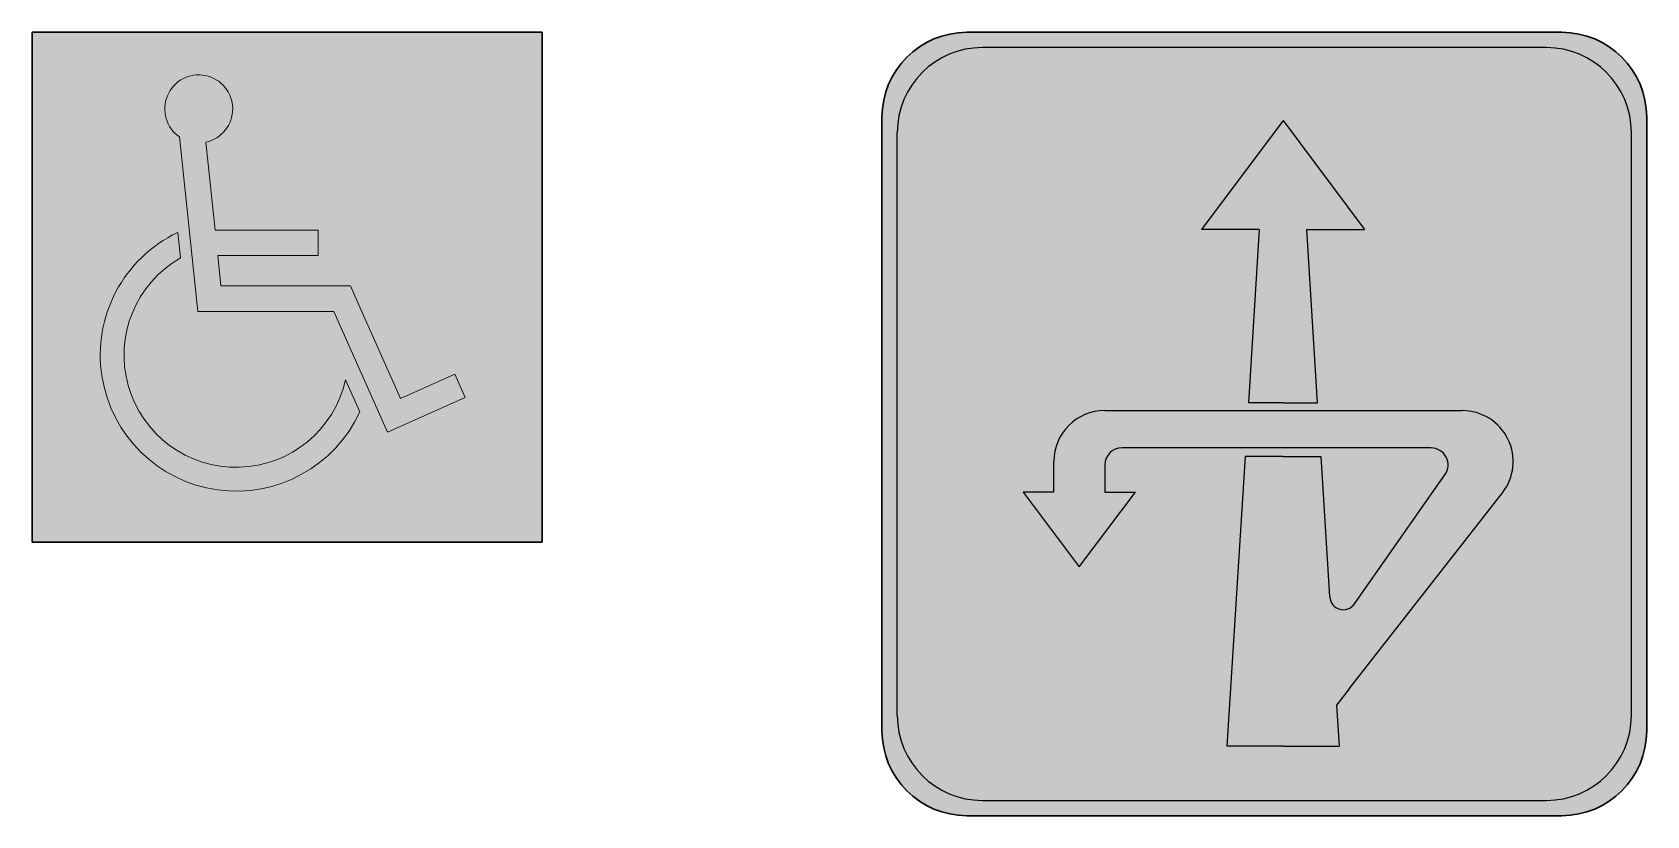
# Model space of a CAD drawing. Header units: millimetres. Extents: x 300 to 775, y 271 to 501.
import ezdxf

# ---------------------------------------------------------------- set-up
doc = ezdxf.new("R2010")
doc.units = ezdxf.units.MM

msp = doc.modelspace()

# ---------------------------------------------------------------- hatches: boundary and pattern name
h = msp.add_hatch(color=5)
h.paths.add_polyline_path([(300.07, 501.39), (300.07, 351.39), (450.07, 351.39), (450.07, 501.39)])
h.paths.add_polyline_path([(351.12, 469.07), (353.84, 443.19), (384.22, 443.19), (384.22, 435.69), (354.63, 435.69), (355.57, 426.74), (393.67, 426.74), (395.68, 422.24), (408.41, 393.64), (424.39, 400.76), (427.44, 393.91), (404.6, 383.74), (388.82, 419.19), (348.82, 419.19), (343.42, 470.59, -4.891346)], flags=16)
h.paths.add_polyline_path([(342.85, 442.49), (343.64, 435, 1.532072), (392.27, 399.15), (396.45, 389.76, -1.427289)], flags=16)
at = {"true_color": 0xffffff}
h = msp.add_hatch(color=7, dxfattribs=at)
h.dxf.hatch_style = 1
h.paths.add_polyline_path([(750.07, 501.39), (668.07, 501.39), (575.07, 501.39, 0.414214), (550.07, 476.39), (550.07, 295.89, 0.414214), (575.07, 270.89), (750.07, 270.89, 0.414214), (775.07, 295.89), (775.07, 476.39, 0.414214)])
h.paths.add_polyline_path([(579.57, 496.89), (745.57, 496.89, -0.414214), (770.57, 471.89), (770.57, 300.39, -0.414214), (745.57, 275.39), (579.57, 275.39, -0.414214), (554.57, 300.39), (554.57, 471.89, -0.414214)], flags=16)
h.paths.add_polyline_path([(644.07, 443.39), (668.07, 475.39), (692.07, 443.39), (675.07, 443.39), (678.26, 392.39), (668.07, 392.39), (657.89, 392.39), (661.07, 443.39)], flags=0)
h.paths.add_polyline_path([(615.63, 390.09), (668.07, 390.09), (720.78, 390.09, -0.624869), (732.6, 365.85), (687.55, 308.19), (683.82, 303.42), (684.57, 291.39), (668.07, 291.39), (651.57, 291.39), (656.9, 376.59), (668.07, 376.59), (679.25, 376.59), (681.83, 335.24, 0.709506), (689.1, 333.2), (715.72, 371.22, 0.606815), (711.63, 379.09), (620.63, 379.09, 0.414214), (615.63, 374.09), (615.63, 366.09), (624.63, 366.09), (608.13, 344.09), (591.63, 366.09), (600.63, 366.09), (600.63, 375.09, -0.414214)], flags=0)
h = msp.add_hatch(color=5)
h.dxf.hatch_style = 1
h.paths.add_polyline_path([(770.57, 471.89, 0.414214), (745.57, 496.89), (579.57, 496.89, 0.414214), (554.57, 471.89), (554.57, 300.39, 0.414214), (579.57, 275.39), (745.57, 275.39, 0.414214), (770.57, 300.39)])
h.paths.add_polyline_path([(668.07, 475.39), (692.07, 443.39), (675.07, 443.39), (678.26, 392.39), (668.07, 392.39), (657.89, 392.39), (661.07, 443.39), (644.07, 443.39)], flags=16)
h.paths.add_polyline_path([(615.63, 390.09), (668.07, 390.09), (720.78, 390.09, -0.624869), (732.6, 365.85), (687.55, 308.19), (683.82, 303.42), (684.57, 291.39), (668.07, 291.39), (651.57, 291.39), (656.9, 376.59), (668.07, 376.59), (679.25, 376.59), (681.83, 335.24, 0.709506), (689.1, 333.2), (715.72, 371.22, 0.606815), (711.63, 379.09), (620.63, 379.09, 0.414214), (615.63, 374.09), (615.63, 366.09), (624.63, 366.09), (608.13, 344.09), (591.63, 366.09), (600.63, 366.09), (600.63, 375.09, -0.414214)], flags=16)
h = msp.add_hatch(color=7, dxfattribs=at)
h.paths.add_polyline_path([(351.12, 469.07, 4.891346), (343.42, 470.59), (348.82, 419.19), (388.82, 419.19), (404.6, 383.74), (427.44, 393.91), (424.39, 400.76), (408.41, 393.64), (395.68, 422.24), (393.67, 426.74), (355.57, 426.74), (354.63, 435.69), (384.22, 435.69), (384.22, 443.19), (353.84, 443.19)])
h.paths.add_polyline_path([(396.45, 389.76), (392.27, 399.15, -1.532072), (343.64, 435), (342.85, 442.49, 1.427289)])
h = msp.add_hatch(color=7, dxfattribs=at)
h.dxf.hatch_style = 1
h.paths.add_polyline_path([(668.07, 475.39), (644.07, 443.39), (661.07, 443.39), (657.89, 392.39), (668.07, 392.39), (678.26, 392.39), (675.07, 443.39), (692.07, 443.39)])
h.paths.add_polyline_path([(720.78, 390.09), (668.07, 390.09), (615.63, 390.09, 0.414214), (600.63, 375.09), (600.63, 366.09), (591.63, 366.09), (608.13, 344.09), (624.63, 366.09), (615.63, 366.09), (615.63, 374.09, -0.414214), (620.63, 379.09), (711.63, 379.09, -0.606815), (715.72, 371.22), (689.1, 333.2, -0.709506), (681.83, 335.24), (679.25, 376.59), (668.07, 376.59), (656.9, 376.59), (651.57, 291.39), (668.07, 291.39), (684.57, 291.39), (683.82, 303.42), (687.55, 308.19), (732.6, 365.85, 0.624869)])

# ---------------------------------------------------------------- linework, layer by layer
at = {"color": 18, "lineweight": 30, "true_color": 0x000000}
for p, q in [((300.07, 501.39), (450.07, 501.39)), ((300.07, 351.39), (300.07, 501.39)), ((450.07, 501.39), (450.07, 351.39)), ((575.07, 501.39), (668.07, 501.39)), ((668.07, 501.39), (750.07, 501.39)), ((550.07, 295.89), (550.07, 476.39)), ((775.07, 476.39), (775.07, 295.89)), ((450.07, 351.39), (300.07, 351.39)), ((750.07, 270.89), (575.07, 270.89))]:
    msp.add_line(p, q, dxfattribs=at)
at = {"color": 18, "lineweight": 25, "true_color": 0x000000}
for p, q in [((745.57, 496.89), (579.57, 496.89)), ((554.57, 300.39), (554.57, 471.89)), ((770.57, 300.39), (770.57, 471.89)), ((579.57, 275.39), (745.57, 275.39))]:
    msp.add_line(p, q, dxfattribs=at)
at = {"color": 18, "true_color": 0x000000}
for p, q in [((668.07, 475.39), (644.07, 443.39)), ((668.07, 475.39), (692.07, 443.39)), ((661.07, 443.39), (644.07, 443.39)), ((661.07, 443.39), (657.89, 392.39)), ((675.07, 443.39), (692.07, 443.39)), ((678.26, 392.39), (675.07, 443.39)), ((615.63, 390.09), (668.07, 390.09)), ((668.07, 392.39), (657.89, 392.39)), ((668.07, 392.39), (678.26, 392.39)), ((668.07, 390.09), (720.78, 390.09)), ((711.63, 379.09), (620.63, 379.09)), ((656.9, 376.59), (651.57, 291.39)), ((668.07, 376.59), (656.9, 376.59)), ((668.07, 376.59), (679.25, 376.59)), ((681.83, 335.24), (679.25, 376.59)), ((600.63, 366.09), (600.63, 375.09)), ((615.63, 374.09), (615.63, 366.09)), ((689.1, 333.2), (715.72, 371.22)), ((600.63, 366.09), (591.63, 366.09)), ((591.63, 366.09), (608.13, 344.09)), ((608.13, 344.09), (624.63, 366.09)), ((615.63, 366.09), (624.63, 366.09)), ((687.55, 308.19), (732.6, 365.85)), ((687.55, 308.19), (683.82, 303.42)), ((683.82, 303.42), (684.57, 291.39)), ((668.07, 291.39), (651.57, 291.39)), ((668.07, 291.39), (684.57, 291.39))]:
    msp.add_line(p, q, dxfattribs=at)
at = {"color": 18, "lineweight": 15, "true_color": 0x000000}
for p, q in [((348.82, 419.19), (343.42, 470.59)), ((353.84, 443.19), (351.12, 469.07)), ((343.64, 435), (342.85, 442.49)), ((384.22, 443.19), (353.84, 443.19)), ((384.22, 443.19), (384.22, 435.69)), ((384.22, 435.69), (354.63, 435.69)), ((354.63, 435.69), (355.57, 426.74)), ((355.57, 426.74), (393.67, 426.74)), ((395.68, 422.24), (393.67, 426.74)), ((388.82, 419.19), (348.82, 419.19)), ((388.82, 419.19), (404.6, 383.74)), ((395.68, 422.24), (408.41, 393.64)), ((392.27, 399.15), (396.45, 389.76)), ((408.41, 393.64), (424.39, 400.76)), ((427.44, 393.91), (424.39, 400.76)), ((404.6, 383.74), (427.44, 393.91))]:
    msp.add_line(p, q, dxfattribs=at)
at = {"color": 18, "lineweight": 30, "true_color": 0x000000}
for centre, start, end in [((575.07, 476.39), 90, 180), ((750.07, 476.39), 0, 90), ((575.07, 295.89), 180, 270), ((750.07, 295.89), 270, 0)]:
    msp.add_arc(centre, 25, start, end, dxfattribs=at)
at = {"color": 18, "lineweight": 25, "true_color": 0x000000}
for centre, start, end in [((579.57, 471.89), 90, 180), ((745.57, 471.89), 0, 90), ((579.57, 300.39), 180, 270), ((745.57, 300.39), 270, 0)]:
    msp.add_arc(centre, 25, start, end, dxfattribs=at)
at = {"color": 18, "lineweight": 15, "true_color": 0x000000}
for centre, radius, start, end in [((349.05, 478.86), 10, 281.9443, 235.7263), ((360.07, 406.39), 40, 115.4983, 335.4335), ((360.07, 406.39), 33, 119.8648, 347.3331)]:
    msp.add_arc(centre, radius, start, end, dxfattribs=at)
at = {"color": 18, "true_color": 0x000000}
for centre, radius, start, end in [((615.63, 375.09), 15, 90, 180), ((720.78, 375.09), 15, 322, 90), ((620.63, 374.09), 5, 90, 180), ((711.63, 374.09), 5, 325, 90), ((685.83, 335.49), 4, 183.5763, 325)]:
    msp.add_arc(centre, radius, start, end, dxfattribs=at)

doc.saveas('drawing.dxf')
